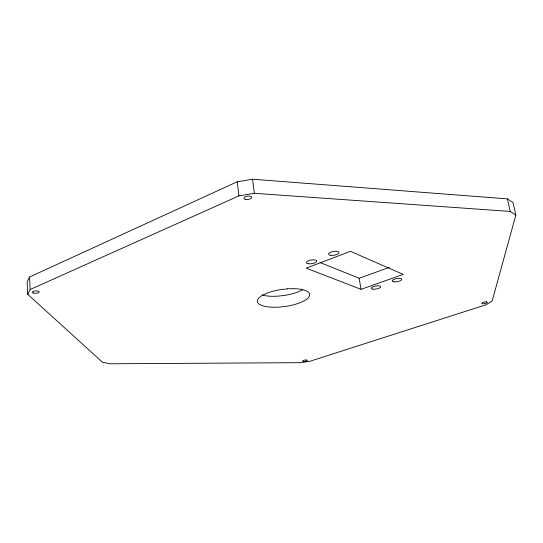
<?xml version="1.0" encoding="UTF-8"?>
<svg xmlns="http://www.w3.org/2000/svg" width="543" height="543" viewBox="0 0 543 543"><rect width="100%" height="100%" fill="white"/><g stroke="black" fill="none" stroke-linecap="round" stroke-linejoin="round"><path stroke-width="0.81" d="M515.85 215.048L492.162 301.005L485.958 304.786L310.189 361.19L300.605 362.676L110.202 363.783L102.491 362.256L27.72 294.299L27.15 281.912L29.566 277.005L237.189 181.79L252.549 179.217L507.413 198.887L513.06 202.614L515.85 215.048L510.237 211.431L254.402 193.294L238.961 195.867L30.15 289.521L27.72 294.299M320.099 262.527L359.174 278.254L389.297 267.38M361.007 289.344L403.239 274.405L350.452 251.334L306.211 268.14L361.007 289.344L359.174 278.254M302.322 290.057L302.139 290.03A26.281 8.905 -7.8 0 1 284.994 295.338L278.355 296.118A26.281 8.905 -7.8 0 1 262.12 295.005M507.413 198.887L510.237 211.431M252.549 179.217L254.402 193.294M237.189 181.79L238.961 195.867M29.566 277.005L30.15 289.521M287.417 288.849L280.412 289.663A26.383 8.661 -7.8 0 0 257.341 301.06A26.383 8.661 -7.8 0 0 279.842 307.06L286.5 306.272A26.383 8.661 -7.8 0 0 309.673 294.924A26.383 8.661 -7.8 0 0 287.417 288.849M486.46 301.867L485.883 301.847A2.776 0.794 -11.2 0 0 482.367 302.709A2.776 0.794 -11.2 0 0 482.679 303.72L483.25 303.741A2.776 0.794 -11.2 0 0 486.759 302.879A2.776 0.794 -11.2 0 0 486.46 301.867M308.478 263.749A5.24 1.88 -8.5 0 0 316.745 261.38A5.24 1.88 -8.5 0 0 309.551 260.348A5.24 1.88 -8.5 0 0 308.478 263.749M394.143 281.865A4.86 1.588 -10.1 0 0 401.759 279.543A4.86 1.588 -10.1 0 0 395.087 278.946A4.86 1.588 -10.1 0 0 394.143 281.865M372.953 289.154A4.792 1.548 -9.6 0 0 380.663 287.071A4.792 1.548 -9.6 0 0 374.419 286.256A4.792 1.548 -9.6 0 0 372.953 289.154M330.531 255.312A5.321 1.928 -9.1 0 0 338.988 252.875A5.321 1.928 -9.1 0 0 331.814 251.789A5.321 1.928 -9.1 0 0 330.531 255.312M303.401 361.394A2.437 0.652 -8 0 0 307.338 360.491A2.437 0.652 -8 0 0 304.141 360.172A2.437 0.652 -8 0 0 303.401 361.394M245.47 199.369A3.896 1.663 -7.2 0 0 251.647 197.604A3.896 1.663 -7.2 0 0 246.298 196.41A3.896 1.663 -7.2 0 0 245.47 199.369M33.456 293.071A3.441 1.188 -2.6 0 0 39.076 292.168A3.441 1.188 -2.6 0 0 34.576 291.007A3.441 1.188 -2.6 0 0 33.456 293.071"/></g></svg>
